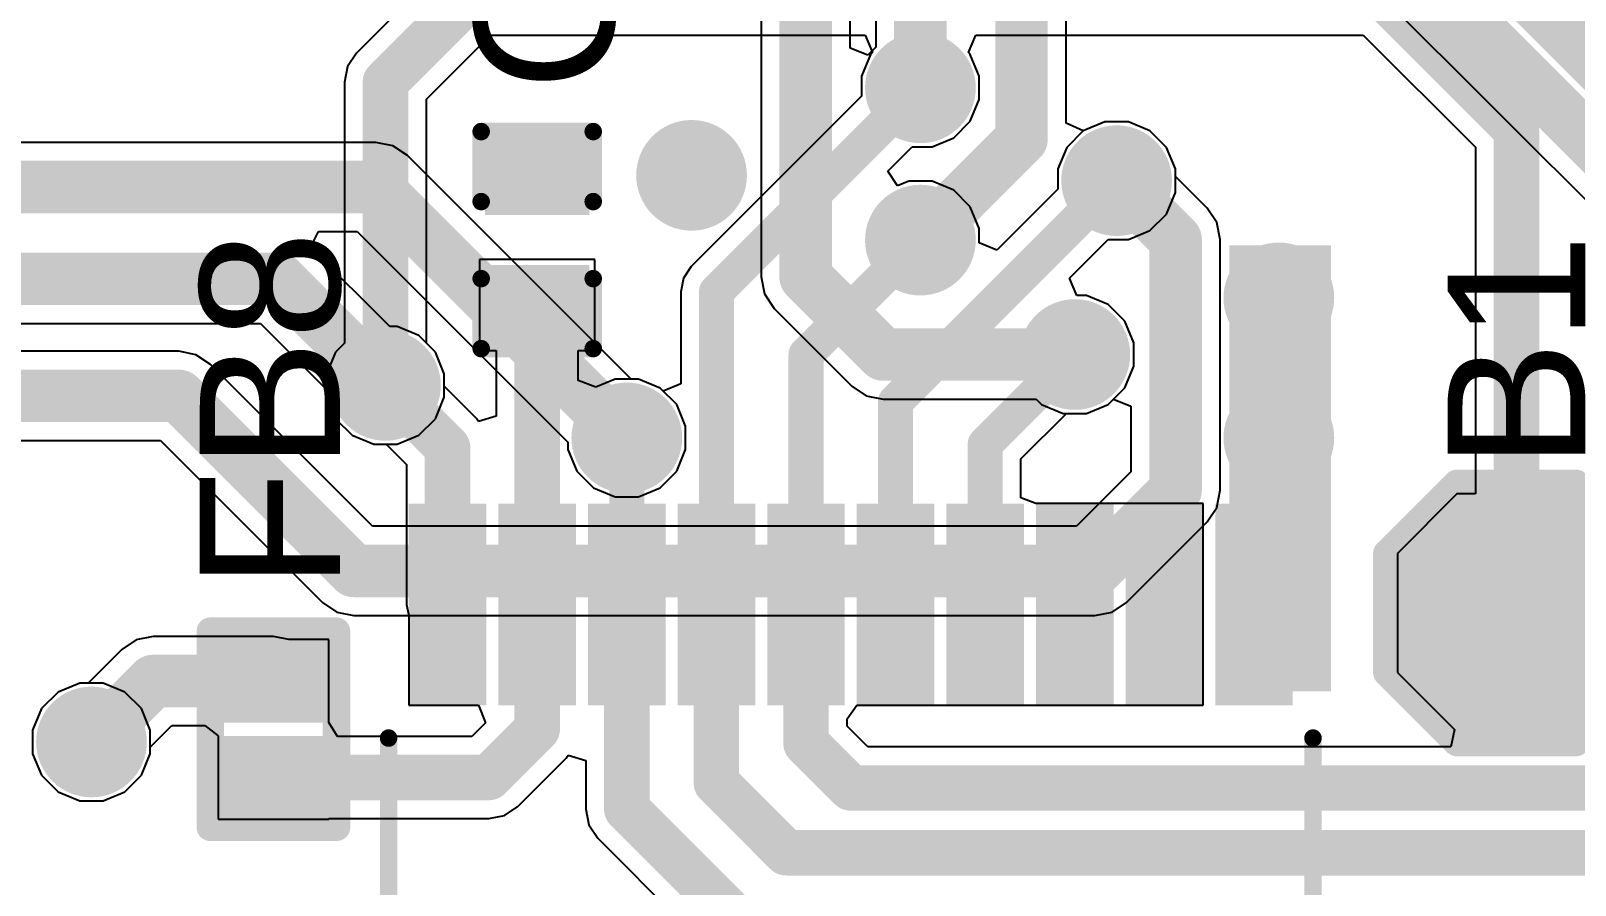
# Model space of a CAD drawing. Header units: millimetres. Extents: x -0.27 to 3.94, y -1.19 to 3.
# Drawn here: x 2.5837 to 3.0248, y 2.0423 to 2.2863 of the extents above; entities that cross this region are included whole.
import ezdxf

# ---------------------------------------------------------------- set-up
doc = ezdxf.new("R2010")
doc.units = ezdxf.units.MM
doc.header["$MEASUREMENT"] = 0
for name, color, linetype in [('BottomLayer', 5, 'Continuous'), ('BottomSolder', 6, 'Continuous'), ('TopLayer', 1, 'Continuous'), ('TopOverlay', 2, 'Continuous'), ('TopPaste', 8, 'Continuous'), ('TopSolder', 216, 'Continuous'), ('ViaHoleLayer', 16, 'Continuous')]:
    doc.layers.add(name, color=color, linetype=linetype)
doc.styles.add('Arial', font='', dxfattribs={"height": 0.2})
doc.styles.get('Arial').set_extended_font_data('Arial')

# ---------------------------------------------------------------- blocks, each defined once
blk = doc.blocks.new('TSSOP_20_19')
at = {"layer": 'TopLayer'}
for points in [[(-0.08937, 0.12224), (-0.08937, 0.10807), (-0.13898, 0.10807), (-0.13898, 0.12224)], [(0.13898, 0.12224), (0.13898, 0.10807), (0.08937, 0.10807), (0.08937, 0.12224)], [(-0.08937, 0.09665), (-0.08937, 0.08248), (-0.13898, 0.08248), (-0.13898, 0.09665)], [(0.13898, 0.09665), (0.13898, 0.08248), (0.08937, 0.08248), (0.08937, 0.09665)], [(-0.08937, 0.07106), (-0.08937, 0.05689), (-0.13898, 0.05689), (-0.13898, 0.07106)], [(0.13898, 0.07106), (0.13898, 0.05689), (0.08937, 0.05689), (0.08937, 0.07106)], [(-0.08937, 0.04547), (-0.08937, 0.0313), (-0.13898, 0.0313), (-0.13898, 0.04547)], [(0.13898, 0.04547), (0.13898, 0.0313), (0.08937, 0.0313), (0.08937, 0.04547)], [(-0.08937, 0.01988), (-0.08937, 0.00571), (-0.13898, 0.00571), (-0.13898, 0.01988)], [(0.13898, 0.01988), (0.13898, 0.00571), (0.08937, 0.00571), (0.08937, 0.01988)], [(-0.08937, -0.00571), (-0.08937, -0.01988), (-0.13898, -0.01988), (-0.13898, -0.00571)], [(0.13898, -0.00571), (0.13898, -0.01988), (0.08937, -0.01988), (0.08937, -0.00571)], [(-0.08937, -0.0313), (-0.08937, -0.04547), (-0.13898, -0.04547), (-0.13898, -0.0313)], [(0.13898, -0.0313), (0.13898, -0.04547), (0.08937, -0.04547), (0.08937, -0.0313)], [(-0.08937, -0.05689), (-0.08937, -0.07106), (-0.13898, -0.07106), (-0.13898, -0.05689)], [(0.13898, -0.05689), (0.13898, -0.07106), (0.08937, -0.07106), (0.08937, -0.05689)], [(-0.08937, -0.08248), (-0.08937, -0.09665), (-0.13898, -0.09665), (-0.13898, -0.08248)], [(0.13898, -0.08248), (0.13898, -0.09665), (0.08937, -0.09665), (0.08937, -0.08248)], [(-0.08937, -0.10807), (-0.08937, -0.12224), (-0.13898, -0.12224), (-0.13898, -0.10807)], [(0.13898, -0.10807), (0.13898, -0.12224), (0.08937, -0.12224), (0.08937, -0.10807)]]:
    blk.add_hatch(color=1, dxfattribs=at).paths.add_polyline_path(points)
at = {"layer": 'TopOverlay'}
blk.add_hatch(color=2, dxfattribs=at).paths.add_polyline_path([(-0.086, 0.106), (-0.079, 0.106), (-0.079, 0.123), (-0.086, 0.123)])
at = {"layer": 'TopPaste'}
for points in [[(-0.08937, 0.12224), (-0.08937, 0.10807), (-0.13898, 0.10807), (-0.13898, 0.12224)], [(0.13898, 0.12224), (0.13898, 0.10807), (0.08937, 0.10807), (0.08937, 0.12224)], [(-0.08937, 0.09665), (-0.08937, 0.08248), (-0.13898, 0.08248), (-0.13898, 0.09665)], [(0.13898, 0.09665), (0.13898, 0.08248), (0.08937, 0.08248), (0.08937, 0.09665)], [(-0.08937, 0.07106), (-0.08937, 0.05689), (-0.13898, 0.05689), (-0.13898, 0.07106)], [(0.13898, 0.07106), (0.13898, 0.05689), (0.08937, 0.05689), (0.08937, 0.07106)], [(-0.08937, 0.04547), (-0.08937, 0.0313), (-0.13898, 0.0313), (-0.13898, 0.04547)], [(0.13898, 0.04547), (0.13898, 0.0313), (0.08937, 0.0313), (0.08937, 0.04547)], [(-0.08937, 0.01988), (-0.08937, 0.00571), (-0.13898, 0.00571), (-0.13898, 0.01988)], [(0.13898, 0.01988), (0.13898, 0.00571), (0.08937, 0.00571), (0.08937, 0.01988)], [(-0.08937, -0.00571), (-0.08937, -0.01988), (-0.13898, -0.01988), (-0.13898, -0.00571)], [(0.13898, -0.00571), (0.13898, -0.01988), (0.08937, -0.01988), (0.08937, -0.00571)], [(-0.08937, -0.0313), (-0.08937, -0.04547), (-0.13898, -0.04547), (-0.13898, -0.0313)], [(0.13898, -0.0313), (0.13898, -0.04547), (0.08937, -0.04547), (0.08937, -0.0313)], [(-0.08937, -0.05689), (-0.08937, -0.07106), (-0.13898, -0.07106), (-0.13898, -0.05689)], [(0.13898, -0.05689), (0.13898, -0.07106), (0.08937, -0.07106), (0.08937, -0.05689)], [(-0.08937, -0.08248), (-0.08937, -0.09665), (-0.13898, -0.09665), (-0.13898, -0.08248)], [(0.13898, -0.08248), (0.13898, -0.09665), (0.08937, -0.09665), (0.08937, -0.08248)], [(-0.08937, -0.10807), (-0.08937, -0.12224), (-0.13898, -0.12224), (-0.13898, -0.10807)], [(0.13898, -0.10807), (0.13898, -0.12224), (0.08937, -0.12224), (0.08937, -0.10807)]]:
    blk.add_hatch(color=8, dxfattribs=at).paths.add_polyline_path(points)
at = {"layer": 'TopSolder'}
for points in [[(-0.08537, 0.12624), (-0.08537, 0.10407), (-0.14298, 0.10407), (-0.14298, 0.12624)], [(0.14298, 0.12624), (0.14298, 0.10407), (0.08537, 0.10407), (0.08537, 0.12624)], [(-0.08537, 0.10065), (-0.08537, 0.07848), (-0.14298, 0.07848), (-0.14298, 0.10065)], [(0.14298, 0.10065), (0.14298, 0.07848), (0.08537, 0.07848), (0.08537, 0.10065)], [(-0.08537, 0.07506), (-0.08537, 0.05289), (-0.14298, 0.05289), (-0.14298, 0.07506)], [(0.14298, 0.07506), (0.14298, 0.05289), (0.08537, 0.05289), (0.08537, 0.07506)], [(-0.08537, 0.04947), (-0.08537, 0.0273), (-0.14298, 0.0273), (-0.14298, 0.04947)], [(0.14298, 0.04947), (0.14298, 0.0273), (0.08537, 0.0273), (0.08537, 0.04947)], [(-0.08537, 0.02388), (-0.08537, 0.00171), (-0.14298, 0.00171), (-0.14298, 0.02388)], [(0.14298, 0.02388), (0.14298, 0.00171), (0.08537, 0.00171), (0.08537, 0.02388)], [(-0.08537, -0.00171), (-0.08537, -0.02388), (-0.14298, -0.02388), (-0.14298, -0.00171)], [(0.14298, -0.00171), (0.14298, -0.02388), (0.08537, -0.02388), (0.08537, -0.00171)], [(-0.08537, -0.0273), (-0.08537, -0.04947), (-0.14298, -0.04947), (-0.14298, -0.0273)], [(0.14298, -0.0273), (0.14298, -0.04947), (0.08537, -0.04947), (0.08537, -0.0273)], [(-0.08537, -0.05289), (-0.08537, -0.07506), (-0.14298, -0.07506), (-0.14298, -0.05289)], [(0.14298, -0.05289), (0.14298, -0.07506), (0.08537, -0.07506), (0.08537, -0.05289)], [(-0.08537, -0.07848), (-0.08537, -0.10065), (-0.14298, -0.10065), (-0.14298, -0.07848)], [(0.14298, -0.07848), (0.14298, -0.10065), (0.08537, -0.10065), (0.08537, -0.07848)], [(-0.08537, -0.10407), (-0.08537, -0.12624), (-0.14298, -0.12624), (-0.14298, -0.10407)], [(0.14298, -0.10407), (0.14298, -0.12624), (0.08537, -0.12624), (0.08537, -0.10407)]]:
    blk.add_hatch(color=216, dxfattribs=at).paths.add_polyline_path(points)
at = {"layer": 'TopOverlay', "const_width": 0.005}
for points in [[(-0.076, 0.132), (0.076, 0.132)], [(-0.1505, 0.1215), (-0.1455, 0.1165)], [(-0.1505, 0.1215), (-0.1505, 0.1115)], [(-0.1455, 0.1165), (-0.1505, 0.1115)], [(-0.076, -0.132), (0.076, -0.132)]]:
    blk.add_lwpolyline(points, dxfattribs=at)
at = {"layer": 'TopOverlay', "const_width": 0.0025}
for points in [[(-0.07725, 0.132, 1), (-0.07475, 0.132, 1)], [(0.07475, 0.132, 1), (0.07725, 0.132, 1)], [(-0.15175, 0.1215, 1), (-0.14925, 0.1215, 1)], [(-0.15175, 0.1215, 1), (-0.14925, 0.1215, 1)], [(-0.14675, 0.1165, 1), (-0.14425, 0.1165, 1)], [(-0.14675, 0.1165, 1), (-0.14425, 0.1165, 1)], [(-0.15175, 0.1115, 1), (-0.14925, 0.1115, 1)], [(-0.15175, 0.1115, 1), (-0.14925, 0.1115, 1)], [(-0.07725, -0.132, 1), (-0.07475, -0.132, 1)], [(0.07475, -0.132, 1), (0.07725, -0.132, 1)]]:
    blk.add_lwpolyline(points, format="xyb", close=True, dxfattribs=at)
blk = doc.blocks.new('T__________111')
at = {"layer": 'TopLayer'}
blk.add_hatch(color=1, dxfattribs=at).paths.add_polyline_path([(0.015, 0.03), (-0.015, 0.03), (-0.03, 0.015), (-0.03, -0.015), (-0.015, -0.03), (0.015, -0.03), (0.03, -0.015), (0.03, 0.015)])
at = {"layer": 'TopPaste'}
blk.add_hatch(color=8, dxfattribs=at).paths.add_polyline_path([(0.015, 0.03), (-0.015, 0.03), (-0.03, 0.015), (-0.03, -0.015), (-0.015, -0.03), (0.015, -0.03), (0.03, -0.015), (0.03, 0.015)])
at = {"layer": 'TopSolder'}
blk.add_hatch(color=216, dxfattribs=at).paths.add_polyline_path([(0.017, 0.034), (-0.017, 0.034), (-0.034, 0.017), (-0.034, -0.017), (-0.017, -0.034), (0.017, -0.034), (0.034, -0.017), (0.034, 0.017)])
at = {"layer": 'TopOverlay', "const_width": 0.00787}
for points in [[(-0.037, 0.017), (-0.017, 0.037)], [(-0.017, 0.037), (0.017, 0.037)], [(-0.017, 0.037), (0.017, 0.037)], [(0.017, 0.037), (0.037, 0.017)], [(-0.037, -0.017), (-0.037, 0.017)], [(0.037, -0.017), (0.037, 0.017)], [(-0.037, -0.017), (-0.017, -0.037)], [(0.017, -0.037), (0.037, -0.017)], [(-0.017, -0.037), (0.017, -0.037)], [(-0.017, -0.037), (0.017, -0.037)]]:
    blk.add_lwpolyline(points, dxfattribs=at)
at = {"layer": 'TopOverlay', "const_width": 0.00394}
for points in [[(-0.01897, 0.037, 1), (-0.01503, 0.037, 1)], [(-0.01897, 0.037, 1), (-0.01503, 0.037, 1)], [(-0.01897, 0.037, 1), (-0.01503, 0.037, 1)], [(0.01503, 0.037, 1), (0.01897, 0.037, 1)], [(0.01503, 0.037, 1), (0.01897, 0.037, 1)], [(0.01503, 0.037, 1), (0.01897, 0.037, 1)], [(-0.03897, 0.017, 1), (-0.03503, 0.017, 1)], [(-0.03897, 0.017, 1), (-0.03503, 0.017, 1)], [(0.03503, 0.017, 1), (0.03897, 0.017, 1)], [(0.03503, 0.017, 1), (0.03897, 0.017, 1)], [(-0.03897, -0.017, 1), (-0.03503, -0.017, 1)], [(-0.03897, -0.017, 1), (-0.03503, -0.017, 1)], [(0.03503, -0.017, 1), (0.03897, -0.017, 1)], [(0.03503, -0.017, 1), (0.03897, -0.017, 1)], [(-0.01897, -0.037, 1), (-0.01503, -0.037, 1)], [(-0.01897, -0.037, 1), (-0.01503, -0.037, 1)], [(-0.01897, -0.037, 1), (-0.01503, -0.037, 1)], [(0.01503, -0.037, 1), (0.01897, -0.037, 1)], [(0.01503, -0.037, 1), (0.01897, -0.037, 1)], [(0.01503, -0.037, 1), (0.01897, -0.037, 1)]]:
    blk.add_lwpolyline(points, format="xyb", close=True, dxfattribs=at)
blk = doc.blocks.new('IND_0402_149')
at = {"layer": 'TopLayer'}
for points in [[(-0.02165, 0.01181), (-0.00591, 0.01181), (-0.00591, -0.01181), (-0.02165, -0.01181)], [(0.00591, 0.01181), (0.02165, 0.01181), (0.02165, -0.01181), (0.00591, -0.01181)]]:
    blk.add_hatch(color=1, dxfattribs=at).paths.add_polyline_path(points)
at = {"layer": 'TopPaste'}
for points in [[(-0.02165, 0.01181), (-0.00591, 0.01181), (-0.00591, -0.01181), (-0.02165, -0.01181)], [(0.00591, 0.01181), (0.02165, 0.01181), (0.02165, -0.01181), (0.00591, -0.01181)]]:
    blk.add_hatch(color=8, dxfattribs=at).paths.add_polyline_path(points)
at = {"layer": 'TopSolder'}
for points in [[(-0.02565, 0.01581), (-0.00191, 0.01581), (-0.00191, -0.01581), (-0.02565, -0.01581)], [(0.00191, 0.01581), (0.02565, 0.01581), (0.02565, -0.01581), (0.00191, -0.01581)]]:
    blk.add_hatch(color=216, dxfattribs=at).paths.add_polyline_path(points)
at = {"layer": 'TopOverlay', "const_width": 0.00787}
for points in [[(-0.028, -0.018), (-0.028, 0.018)], [(-0.012, 0.018), (-0.028, 0.018)], [(0.028, 0.018), (-0.012, 0.018)], [(0.028, -0.018), (0.028, 0.018)], [(-0.012, -0.018), (-0.028, -0.018)], [(0.028, -0.018), (-0.012, -0.018)]]:
    blk.add_lwpolyline(points, dxfattribs=at)
at = {"layer": 'TopOverlay', "const_width": 0.00394}
for points in [[(-0.02997, 0.018, 1), (-0.02603, 0.018, 1)], [(-0.02997, 0.018, 1), (-0.02603, 0.018, 1)], [(-0.01397, 0.018, 1), (-0.01003, 0.018, 1)], [(-0.01397, 0.018, 1), (-0.01003, 0.018, 1)], [(0.02603, 0.018, 1), (0.02997, 0.018, 1)], [(0.02603, 0.018, 1), (0.02997, 0.018, 1)], [(-0.02997, -0.018, 1), (-0.02603, -0.018, 1)], [(-0.02997, -0.018, 1), (-0.02603, -0.018, 1)], [(-0.01397, -0.018, 1), (-0.01003, -0.018, 1)], [(-0.01397, -0.018, 1), (-0.01003, -0.018, 1)], [(0.02603, -0.018, 1), (0.02997, -0.018, 1)], [(0.02603, -0.018, 1), (0.02997, -0.018, 1)]]:
    blk.add_lwpolyline(points, format="xyb", close=True, dxfattribs=at)
blk = doc.blocks.new('C___0402_208')
at = {"layer": 'TopLayer'}
for points in [[(-0.0275, -0.0125), (-0.0275, 0.0125), (-0.0095, 0.0125), (-0.0095, -0.0125)], [(0.0095, -0.0125), (0.0095, 0.0125), (0.0275, 0.0125), (0.0275, -0.0125)]]:
    blk.add_hatch(color=1, dxfattribs=at).paths.add_polyline_path(points)
at = {"layer": 'TopPaste'}
for points in [[(-0.0275, -0.0125), (-0.0275, 0.0125), (-0.0095, 0.0125), (-0.0095, -0.0125)], [(0.0095, -0.0125), (0.0095, 0.0125), (0.0275, 0.0125), (0.0275, -0.0125)]]:
    blk.add_hatch(color=8, dxfattribs=at).paths.add_polyline_path(points)
at = {"layer": 'TopSolder'}
for points in [[(-0.02986, -0.01486), (-0.02986, 0.01486), (-0.00714, 0.01486), (-0.00714, -0.01486)], [(0.00714, -0.01486), (0.00714, 0.01486), (0.02986, 0.01486), (0.02986, -0.01486)]]:
    blk.add_hatch(color=216, dxfattribs=at).paths.add_polyline_path(points)
at = {"layer": 'TopOverlay', "const_width": 0.005}
for points in [[(-0.011, 0.016), (-0.031, 0.016)], [(-0.031, -0.016), (-0.031, 0.016)], [(0.031, 0.016), (0.011, 0.016)], [(0.031, -0.016), (0.031, 0.016)], [(-0.011, -0.016), (-0.031, -0.016)], [(0.031, -0.016), (0.011, -0.016)]]:
    blk.add_lwpolyline(points, dxfattribs=at)
at = {"layer": 'TopOverlay', "const_width": 0.0025}
for points in [[(-0.03225, 0.016, 1), (-0.02975, 0.016, 1)], [(-0.03225, 0.016, 1), (-0.02975, 0.016, 1)], [(-0.01225, 0.016, 1), (-0.00975, 0.016, 1)], [(0.00975, 0.016, 1), (0.01225, 0.016, 1)], [(0.02975, 0.016, 1), (0.03225, 0.016, 1)], [(0.02975, 0.016, 1), (0.03225, 0.016, 1)], [(-0.03225, -0.016, 1), (-0.02975, -0.016, 1)], [(-0.03225, -0.016, 1), (-0.02975, -0.016, 1)], [(-0.01225, -0.016, 1), (-0.00975, -0.016, 1)], [(0.00975, -0.016, 1), (0.01225, -0.016, 1)], [(0.02975, -0.016, 1), (0.03225, -0.016, 1)], [(0.02975, -0.016, 1), (0.03225, -0.016, 1)]]:
    blk.add_lwpolyline(points, format="xyb", close=True, dxfattribs=at)

msp = doc.modelspace()

# ---------------------------------------------------------------- hatches: boundary and pattern name
at = {"layer": 'BottomLayer'}
h = msp.add_hatch(color=5, dxfattribs=at)
edge = h.paths.add_edge_path()
edge.add_arc((2.83778, 2.27), 0.01181, 0, 360)
h = msp.add_hatch(color=5, dxfattribs=at)
edge = h.paths.add_edge_path()
edge.add_arc((2.77243, 2.245), 0.01181, 0, 360)
h = msp.add_hatch(color=5, dxfattribs=at)
edge = h.paths.add_edge_path()
edge.add_arc((2.89382, 2.24348), 0.01181, 0, 360)
h = msp.add_hatch(color=5, dxfattribs=at)
edge = h.paths.add_edge_path()
edge.add_arc((2.83778, 2.2265), 0.01181, 0, 360)
h = msp.add_hatch(color=5, dxfattribs=at)
edge = h.paths.add_edge_path()
edge.add_arc((2.94015, 2.21), 0.01181, 0, 360)
h = msp.add_hatch(color=5, dxfattribs=at)
edge = h.paths.add_edge_path()
edge.add_arc((2.88188, 2.19382), 0.01181, 0, 360)
h = msp.add_hatch(color=5, dxfattribs=at)
edge = h.paths.add_edge_path()
edge.add_arc((2.685, 2.185), 0.01181, 0, 360)
h = msp.add_hatch(color=5, dxfattribs=at)
edge = h.paths.add_edge_path()
edge.add_arc((2.75393, 2.17), 0.01181, 0, 360)
h = msp.add_hatch(color=5, dxfattribs=at)
edge = h.paths.add_edge_path()
edge.add_arc((2.94015, 2.17), 0.01181, 0, 360)
h = msp.add_hatch(color=5, dxfattribs=at)
edge = h.paths.add_edge_path()
edge.add_arc((2.60104, 2.08314), 0.01181, 0, 360)
at = {"layer": 'BottomSolder'}
h = msp.add_hatch(color=6, dxfattribs=at)
edge = h.paths.add_edge_path()
edge.add_arc((2.83778, 2.27), 0.01581, 0, 360)
h = msp.add_hatch(color=6, dxfattribs=at)
edge = h.paths.add_edge_path()
edge.add_arc((2.77243, 2.245), 0.01581, 0, 360)
h = msp.add_hatch(color=6, dxfattribs=at)
edge = h.paths.add_edge_path()
edge.add_arc((2.89382, 2.24348), 0.01581, 0, 360)
h = msp.add_hatch(color=6, dxfattribs=at)
edge = h.paths.add_edge_path()
edge.add_arc((2.83778, 2.2265), 0.01581, 0, 360)
h = msp.add_hatch(color=6, dxfattribs=at)
edge = h.paths.add_edge_path()
edge.add_arc((2.94015, 2.21), 0.01581, 0, 360)
h = msp.add_hatch(color=6, dxfattribs=at)
edge = h.paths.add_edge_path()
edge.add_arc((2.88188, 2.19382), 0.01581, 0, 360)
h = msp.add_hatch(color=6, dxfattribs=at)
edge = h.paths.add_edge_path()
edge.add_arc((2.685, 2.185), 0.01581, 0, 360)
h = msp.add_hatch(color=6, dxfattribs=at)
edge = h.paths.add_edge_path()
edge.add_arc((2.75393, 2.17), 0.01581, 0, 360)
h = msp.add_hatch(color=6, dxfattribs=at)
edge = h.paths.add_edge_path()
edge.add_arc((2.94015, 2.17), 0.01581, 0, 360)
h = msp.add_hatch(color=6, dxfattribs=at)
edge = h.paths.add_edge_path()
edge.add_arc((2.60104, 2.08314), 0.01581, 0, 360)
at = {"layer": 'TopLayer'}
h = msp.add_hatch(color=1, dxfattribs=at)
edge = h.paths.add_edge_path()
edge.add_arc((2.83778, 2.27), 0.01181, 0, 360)
h = msp.add_hatch(color=1, dxfattribs=at)
edge = h.paths.add_edge_path()
edge.add_arc((2.77243, 2.245), 0.01181, 0, 360)
h = msp.add_hatch(color=1, dxfattribs=at)
edge = h.paths.add_edge_path()
edge.add_arc((2.89382, 2.24348), 0.01181, 0, 360)
h = msp.add_hatch(color=1, dxfattribs=at)
edge = h.paths.add_edge_path()
edge.add_arc((2.83778, 2.2265), 0.01181, 0, 360)
msp.add_hatch(color=1, dxfattribs=at).paths.add_polyline_path([(2.92597, 2.09763), (2.955, 2.09763), (2.955, 2.225), (2.92597, 2.225)])
h = msp.add_hatch(color=1, dxfattribs=at)
edge = h.paths.add_edge_path()
edge.add_arc((2.94015, 2.21), 0.01181, 0, 360)
h = msp.add_hatch(color=1, dxfattribs=at)
edge = h.paths.add_edge_path()
edge.add_arc((2.88188, 2.19382), 0.01181, 0, 360)
h = msp.add_hatch(color=1, dxfattribs=at)
edge = h.paths.add_edge_path()
edge.add_arc((2.685, 2.185), 0.01181, 0, 360)
h = msp.add_hatch(color=1, dxfattribs=at)
edge = h.paths.add_edge_path()
edge.add_arc((2.75393, 2.17), 0.01181, 0, 360)
h = msp.add_hatch(color=1, dxfattribs=at)
edge = h.paths.add_edge_path()
edge.add_arc((2.94015, 2.17), 0.01181, 0, 360)
h = msp.add_hatch(color=1, dxfattribs=at)
edge = h.paths.add_edge_path()
edge.add_arc((2.60104, 2.08314), 0.01181, 0, 360)
at = {"layer": 'TopSolder'}
h = msp.add_hatch(color=216, dxfattribs=at)
edge = h.paths.add_edge_path()
edge.add_arc((2.83778, 2.27), 0.01581, 0, 360)
h = msp.add_hatch(color=216, dxfattribs=at)
edge = h.paths.add_edge_path()
edge.add_arc((2.77243, 2.245), 0.01581, 0, 360)
h = msp.add_hatch(color=216, dxfattribs=at)
edge = h.paths.add_edge_path()
edge.add_arc((2.89382, 2.24348), 0.01581, 0, 360)
h = msp.add_hatch(color=216, dxfattribs=at)
edge = h.paths.add_edge_path()
edge.add_arc((2.83778, 2.2265), 0.01581, 0, 360)
h = msp.add_hatch(color=216, dxfattribs=at)
edge = h.paths.add_edge_path()
edge.add_arc((2.94015, 2.21), 0.01581, 0, 360)
h = msp.add_hatch(color=216, dxfattribs=at)
edge = h.paths.add_edge_path()
edge.add_arc((2.88188, 2.19382), 0.01581, 0, 360)
h = msp.add_hatch(color=216, dxfattribs=at)
edge = h.paths.add_edge_path()
edge.add_arc((2.685, 2.185), 0.01581, 0, 360)
h = msp.add_hatch(color=216, dxfattribs=at)
edge = h.paths.add_edge_path()
edge.add_arc((2.75393, 2.17), 0.01581, 0, 360)
h = msp.add_hatch(color=216, dxfattribs=at)
edge = h.paths.add_edge_path()
edge.add_arc((2.94015, 2.17), 0.01581, 0, 360)
h = msp.add_hatch(color=216, dxfattribs=at)
edge = h.paths.add_edge_path()
edge.add_arc((2.60104, 2.08314), 0.01581, 0, 360)
at = {"layer": 'ViaHoleLayer'}
h = msp.add_hatch(color=16, dxfattribs=at)
edge = h.paths.add_edge_path()
edge.add_arc((2.83778, 2.27), 0.00591, 0, 360)
h = msp.add_hatch(color=16, dxfattribs=at)
edge = h.paths.add_edge_path()
edge.add_arc((2.77243, 2.245), 0.00591, 0, 360)
h = msp.add_hatch(color=16, dxfattribs=at)
edge = h.paths.add_edge_path()
edge.add_arc((2.89382, 2.24348), 0.00591, 0, 360)
h = msp.add_hatch(color=16, dxfattribs=at)
edge = h.paths.add_edge_path()
edge.add_arc((2.83778, 2.2265), 0.00591, 0, 360)
h = msp.add_hatch(color=16, dxfattribs=at)
edge = h.paths.add_edge_path()
edge.add_arc((2.94015, 2.21), 0.00591, 0, 360)
h = msp.add_hatch(color=16, dxfattribs=at)
edge = h.paths.add_edge_path()
edge.add_arc((2.88188, 2.19382), 0.00591, 0, 360)
h = msp.add_hatch(color=16, dxfattribs=at)
edge = h.paths.add_edge_path()
edge.add_arc((2.685, 2.185), 0.00591, 0, 360)
h = msp.add_hatch(color=16, dxfattribs=at)
edge = h.paths.add_edge_path()
edge.add_arc((2.75393, 2.17), 0.00591, 0, 360)
h = msp.add_hatch(color=16, dxfattribs=at)
edge = h.paths.add_edge_path()
edge.add_arc((2.94015, 2.17), 0.00591, 0, 360)
h = msp.add_hatch(color=16, dxfattribs=at)
edge = h.paths.add_edge_path()
edge.add_arc((2.60104, 2.08314), 0.00591, 0, 360)

# ---------------------------------------------------------------- linework, layer by layer
at = {"layer": 'BottomLayer'}
for p, q in [((2.88275, 2.38298), (3.37626, 1.88947)), ((2.87941, 2.2599), (2.87941, 2.3761)), ((2.82504, 2.35194), (2.82504, 2.28165)), ((2.81775, 2.28134), (2.81775, 2.31883)), ((2.79226, 2.31355), (2.79226, 2.216)), ((2.82275, 2.27933), (2.81775, 2.28134)), ((2.82504, 2.28165), (2.82275, 2.27933)), ((2.8843, 2.25773), (2.87941, 2.2599)), ((2.89048, 2.26029), (2.8843, 2.25773)), ((2.89717, 2.26029), (2.89048, 2.26029)), ((2.90335, 2.25773), (2.89717, 2.26029)), ((2.68225, 2.25442), (1.78934, 2.25442)), ((2.68713, 2.25345), (2.68225, 2.25442)), ((2.90808, 2.253), (2.90335, 2.25773)), ((2.69126, 2.25069), (2.68713, 2.25345)), ((2.75514, 2.18681), (2.69126, 2.25069)), ((2.91064, 2.24682), (2.90808, 2.253)), ((2.91064, 2.24469), (2.91064, 2.24682)), ((2.91968, 2.23565), (2.91064, 2.24469)), ((2.92244, 2.23151), (2.91968, 2.23565)), ((2.66441, 2.22608), (2.66587, 2.22893)), ((2.66587, 2.22893), (2.67697, 2.22893)), ((2.67697, 2.22893), (2.73711, 2.16879)), ((2.92341, 2.22664), (2.92244, 2.23151)), ((2.66409, 2.22393), (2.66441, 2.22608)), ((2.68621, 2.20181), (2.66409, 2.22393)), ((2.92341, 2.15503), (2.92341, 2.22664)), ((2.79226, 2.216), (2.79323, 2.21112)), ((2.79323, 2.21112), (2.79599, 2.20699)), ((2.79599, 2.20699), (2.81816, 2.18481)), ((1.93172, 2.2027), (2.64928, 2.2027)), ((2.64928, 2.2027), (2.66819, 2.18379)), ((2.68834, 2.20181), (2.68621, 2.20181)), ((2.69452, 2.19925), (2.68834, 2.20181)), ((2.69925, 2.19452), (2.69452, 2.19925)), ((2.626, 2.19474), (2.09165, 2.19474)), ((2.63088, 2.19377), (2.626, 2.19474)), ((2.63501, 2.19101), (2.63088, 2.19377)), ((2.70181, 2.18834), (2.69925, 2.19452)), ((2.68128, 2.14474), (2.63501, 2.19101)), ((2.70181, 2.18166), (2.70181, 2.18834)), ((2.66819, 2.18379), (2.66819, 2.18166)), ((2.75727, 2.18681), (2.75514, 2.18681)), ((2.76345, 2.18425), (2.75727, 2.18681)), ((2.76818, 2.17952), (2.76345, 2.18425)), ((2.81816, 2.18481), (2.8223, 2.18205)), ((2.66819, 2.18166), (2.67075, 2.17548)), ((2.69925, 2.17548), (2.70181, 2.18166)), ((2.77074, 2.17334), (2.76818, 2.17952)), ((2.8223, 2.18205), (2.82717, 2.18108)), ((2.82717, 2.18108), (2.87085, 2.18108)), ((2.87085, 2.18108), (2.87236, 2.17957)), ((2.87236, 2.17957), (2.87853, 2.17701)), ((2.88522, 2.17701), (2.8914, 2.17957)), ((2.8914, 2.17957), (2.89292, 2.18109)), ((2.89292, 2.18109), (2.89792, 2.17902)), ((2.89792, 2.17902), (2.89792, 2.16031)), ((2.67075, 2.17548), (2.67548, 2.17075)), ((2.69452, 2.17075), (2.69925, 2.17548)), ((2.87853, 2.17701), (2.88522, 2.17701)), ((2.67548, 2.17075), (2.68166, 2.16819)), ((2.68834, 2.16819), (2.69452, 2.17075)), ((2.77074, 2.16666), (2.77074, 2.17334)), ((2.45259, 2.16926), (2.62072, 2.16926)), ((2.62072, 2.16926), (2.66699, 2.12299)), ((2.68166, 2.16819), (2.68834, 2.16819)), ((2.73711, 2.16879), (2.73711, 2.16666)), ((2.73711, 2.16666), (2.73967, 2.16048)), ((2.76818, 2.16048), (2.77074, 2.16666)), ((2.73967, 2.16048), (2.7444, 2.15575)), ((2.76345, 2.15575), (2.76818, 2.16048)), ((2.89792, 2.16031), (2.88235, 2.14474)), ((2.7444, 2.15575), (2.75058, 2.15319)), ((2.75058, 2.15319), (2.75727, 2.15319)), ((2.75727, 2.15319), (2.76345, 2.15575)), ((2.92244, 2.15015), (2.92341, 2.15503)), ((2.91968, 2.14602), (2.92244, 2.15015)), ((2.88235, 2.14474), (2.68128, 2.14474)), ((2.89665, 2.12299), (2.91968, 2.14602)), ((2.66699, 2.12299), (2.67112, 2.12023)), ((2.89251, 2.12023), (2.89665, 2.12299)), ((2.67112, 2.12023), (2.676, 2.11926)), ((2.676, 2.11926), (2.88763, 2.11926)), ((2.88763, 2.11926), (2.89251, 2.12023)), ((2.59769, 2.09995), (2.59152, 2.09739)), ((2.60438, 2.09995), (2.59769, 2.09995)), ((2.61056, 2.09739), (2.60438, 2.09995)), ((2.59152, 2.09739), (2.58679, 2.09266)), ((2.61529, 2.09266), (2.61056, 2.09739)), ((2.58679, 2.09266), (2.58423, 2.08648)), ((2.61785, 2.08648), (2.61529, 2.09266)), ((2.58423, 2.08648), (2.58423, 2.0798)), ((2.61785, 2.0798), (2.61785, 2.08648)), ((2.58423, 2.0798), (2.58679, 2.07362)), ((2.61529, 2.07362), (2.61785, 2.0798)), ((2.58679, 2.07362), (2.59152, 2.06889)), ((2.61056, 2.06889), (2.61529, 2.07362)), ((2.59152, 2.06889), (2.59769, 2.06633)), ((2.60438, 2.06633), (2.61056, 2.06889)), ((2.59769, 2.06633), (2.60438, 2.06633))]:
    msp.add_line(p, q, dxfattribs=at)
at = {"layer": 'BottomLayer', "const_width": 0.015}
for points in [[(2.80826, 2.51), (3.41888, 1.89938)], [(2.7992, 2.48455), (3.389, 1.89475)], [(2.86666, 2.25538), (2.86666, 2.3761)], [(2.83778, 2.27), (2.83778, 2.35722)], [(2.805, 2.216), (2.805, 2.31883)], [(2.83778, 2.2265), (2.86666, 2.25538)], [(2.89382, 2.24348), (2.91066, 2.22664)], [(2.89382, 2.24348), (2.89382, 2.24348)], [(1.78934, 2.24168), (2.68225, 2.24168)], [(2.68225, 2.24168), (2.75393, 2.17)], [(2.91066, 2.15503), (2.91066, 2.22664)], [(1.92644, 2.21544), (2.65456, 2.21544)], [(2.65456, 2.21544), (2.685, 2.185)], [(2.805, 2.216), (2.82717, 2.19382)], [(2.82717, 2.19382), (2.88188, 2.19382)], [(2.09165, 2.182), (2.626, 2.182)], [(2.626, 2.182), (2.676, 2.132)], [(2.88763, 2.132), (2.91066, 2.15503)], [(2.676, 2.132), (2.88763, 2.132)]]:
    msp.add_lwpolyline(points, dxfattribs=at)
at = {"layer": 'BottomLayer', "const_width": 0.0075}
for points in [[(2.83403, 2.27, 1), (2.84153, 2.27, 1)], [(2.86291, 2.25538, 1), (2.87041, 2.25538, 1)], [(2.86291, 2.25538, 1), (2.87041, 2.25538, 1)], [(2.89007, 2.24348, 1), (2.89757, 2.24348, 1)], [(2.89007, 2.24348, 1), (2.89757, 2.24348, 1)], [(2.89007, 2.24348, 1), (2.89757, 2.24348, 1)], [(2.6785, 2.24168, 1), (2.686, 2.24168, 1)], [(2.6785, 2.24168, 1), (2.686, 2.24168, 1)], [(2.83403, 2.2265, 1), (2.84153, 2.2265, 1)], [(2.90691, 2.22664, 1), (2.91441, 2.22664, 1)], [(2.90691, 2.22664, 1), (2.91441, 2.22664, 1)], [(2.65081, 2.21544, 1), (2.65831, 2.21544, 1)], [(2.65081, 2.21544, 1), (2.65831, 2.21544, 1)], [(2.80125, 2.216, 1), (2.80875, 2.216, 1)], [(2.80125, 2.216, 1), (2.80875, 2.216, 1)], [(2.82342, 2.19382, 1), (2.83092, 2.19382, 1)], [(2.82342, 2.19382, 1), (2.83092, 2.19382, 1)], [(2.87813, 2.19382, 1), (2.88563, 2.19382, 1)], [(2.68125, 2.185, 1), (2.68875, 2.185, 1)], [(2.62225, 2.182, 1), (2.62975, 2.182, 1)], [(2.62225, 2.182, 1), (2.62975, 2.182, 1)], [(2.75018, 2.17, 1), (2.75768, 2.17, 1)], [(2.90691, 2.15503, 1), (2.91441, 2.15503, 1)], [(2.90691, 2.15503, 1), (2.91441, 2.15503, 1)], [(2.67225, 2.132, 1), (2.67975, 2.132, 1)], [(2.67225, 2.132, 1), (2.67975, 2.132, 1)], [(2.88388, 2.132, 1), (2.89138, 2.132, 1)], [(2.88388, 2.132, 1), (2.89138, 2.132, 1)]]:
    msp.add_lwpolyline(points, format="xyb", close=True, dxfattribs=at)
at = {"layer": 'TopLayer'}
for p, q in [((2.70185, 2.30508), (2.67671, 2.27994)), ((2.69673, 2.26679), (2.715, 2.28506)), ((2.715, 2.28506), (2.822, 2.28506)), ((2.822, 2.28506), (2.82407, 2.28006)), ((2.8515, 2.28006), (2.85357, 2.28506)), ((2.85357, 2.28506), (2.96424, 2.28506)), ((2.96424, 2.28506), (2.99628, 2.25303)), ((2.67417, 2.27613), (2.67328, 2.27165)), ((2.67671, 2.27994), (2.67417, 2.27613)), ((2.82353, 2.27952), (2.82097, 2.27334)), ((2.82407, 2.28006), (2.82353, 2.27952)), ((2.85204, 2.27952), (2.8515, 2.28006)), ((2.8546, 2.27334), (2.85204, 2.27952)), ((2.67328, 2.27165), (2.67328, 2.19705)), ((2.82097, 2.27334), (2.82097, 2.26761)), ((2.8546, 2.26666), (2.8546, 2.27334)), ((2.82097, 2.26761), (2.77231, 2.21894)), ((2.69673, 2.19705), (2.69673, 2.26679)), ((2.85204, 2.26048), (2.8546, 2.26666)), ((2.84731, 2.25575), (2.85204, 2.26048)), ((2.89048, 2.26029), (2.8843, 2.25773)), ((2.89717, 2.26029), (2.89048, 2.26029)), ((2.90335, 2.25773), (2.89717, 2.26029)), ((2.84113, 2.25319), (2.84731, 2.25575)), ((2.8843, 2.25773), (2.87957, 2.253)), ((2.90808, 2.253), (2.90335, 2.25773)), ((2.82844, 2.24624), (2.83539, 2.25319)), ((2.83539, 2.25319), (2.84113, 2.25319)), ((2.87957, 2.253), (2.87701, 2.24682)), ((2.91064, 2.24682), (2.90808, 2.253)), ((2.99628, 2.25303), (2.99628, 2.154)), ((2.83127, 2.242), (2.82844, 2.24624)), ((2.87701, 2.24682), (2.87701, 2.24108)), ((2.91064, 2.24013), (2.91064, 2.24682)), ((2.83444, 2.24331), (2.83127, 2.242)), ((2.84113, 2.24331), (2.83444, 2.24331)), ((2.84731, 2.24075), (2.84113, 2.24331)), ((2.85204, 2.23602), (2.84731, 2.24075)), ((2.87701, 2.24108), (2.8596, 2.22366)), ((2.8546, 2.22984), (2.85204, 2.23602)), ((2.90808, 2.23395), (2.91064, 2.24013)), ((2.90335, 2.22922), (2.90808, 2.23395)), ((2.8546, 2.22574), (2.8546, 2.22984)), ((2.89717, 2.22666), (2.90335, 2.22922)), ((2.8596, 2.22366), (2.8546, 2.22574)), ((2.8804, 2.21563), (2.89143, 2.22666)), ((2.89143, 2.22666), (2.89717, 2.22666)), ((2.74484, 2.221), (2.71184, 2.221)), ((2.71184, 2.221), (2.71184, 2.195)), ((2.74484, 2.195), (2.74484, 2.221)), ((2.77231, 2.21894), (2.7701, 2.21563)), ((2.7701, 2.21563), (2.76932, 2.21173)), ((2.88247, 2.21063), (2.8804, 2.21563)), ((2.76932, 2.21173), (2.76932, 2.18545)), ((2.88522, 2.21063), (2.88247, 2.21063)), ((2.8914, 2.20807), (2.88522, 2.21063)), ((2.89613, 2.20335), (2.8914, 2.20807)), ((2.89869, 2.19717), (2.89613, 2.20335)), ((2.67328, 2.19705), (2.67075, 2.19452)), ((2.69925, 2.19452), (2.69673, 2.19705)), ((2.89869, 2.19048), (2.89869, 2.19717)), ((2.67075, 2.19452), (2.66819, 2.18834)), ((2.70181, 2.18834), (2.69925, 2.19452)), ((2.71184, 2.195), (2.71661, 2.195)), ((2.71661, 2.195), (2.71661, 2.1762)), ((2.74006, 2.18644), (2.74006, 2.195)), ((2.74006, 2.195), (2.74484, 2.195)), ((2.66819, 2.18834), (2.66819, 2.18166)), ((2.70181, 2.18477), (2.70181, 2.18834)), ((2.89613, 2.1843), (2.89869, 2.19048)), ((2.71104, 2.17555), (2.70181, 2.18477)), ((2.74506, 2.18452), (2.74006, 2.18644)), ((2.75058, 2.18681), (2.74506, 2.18452)), ((2.75727, 2.18681), (2.75058, 2.18681)), ((2.76345, 2.18425), (2.75727, 2.18681)), ((2.76432, 2.18338), (2.76345, 2.18425)), ((2.76932, 2.18545), (2.76432, 2.18338)), ((2.8914, 2.17957), (2.89613, 2.1843)), ((2.66819, 2.18166), (2.67075, 2.17548)), ((2.88522, 2.17701), (2.8914, 2.17957)), ((2.67075, 2.17548), (2.67548, 2.17075)), ((2.71161, 2.17469), (2.71104, 2.17555)), ((2.71661, 2.1762), (2.71161, 2.17469)), ((2.86648, 2.16401), (2.87949, 2.17701)), ((2.87949, 2.17701), (2.88522, 2.17701)), ((2.67548, 2.17075), (2.68166, 2.16819)), ((2.68166, 2.16819), (2.68523, 2.16819)), ((2.68523, 2.16819), (2.69102, 2.1624)), ((2.69102, 2.1624), (2.69102, 2.12243)), ((2.86648, 2.15291), (2.86648, 2.16401)), ((2.87079, 2.15124), (2.86648, 2.15291)), ((2.991, 2.154), (2.974, 2.137)), ((2.99628, 2.154), (2.991, 2.154)), ((2.87237, 2.15124), (2.87079, 2.15124)), ((2.89138, 2.15124), (2.87237, 2.15124)), ((2.89297, 2.15124), (2.89138, 2.15124)), ((2.89797, 2.15124), (2.89297, 2.15124)), ((2.91856, 2.15124), (2.89797, 2.15124)), ((2.91856, 2.09363), (2.91856, 2.15124)), ((2.974, 2.137), (2.974, 2.103)), ((2.69102, 2.12243), (2.69166, 2.11922)), ((2.69166, 2.11922), (2.69166, 2.09363)), ((2.61869, 2.1133), (2.61381, 2.11233)), ((2.653, 2.1133), (2.61869, 2.1133)), ((2.65738, 2.11243), (2.653, 2.1133)), ((2.60968, 2.10957), (2.60006, 2.09995)), ((2.61381, 2.11233), (2.60968, 2.10957)), ((2.66881, 2.11243), (2.65738, 2.11243)), ((2.66881, 2.08987), (2.66881, 2.11243)), ((2.59769, 2.09995), (2.59152, 2.09739)), ((2.60006, 2.09995), (2.59769, 2.09995)), ((2.974, 2.103), (2.99027, 2.08673)), ((2.59152, 2.09739), (2.58679, 2.09266)), ((2.58679, 2.09266), (2.58423, 2.08648)), ((2.69166, 2.09363), (2.71153, 2.09363)), ((2.71153, 2.09363), (2.7136, 2.08863)), ((2.81683, 2.08978), (2.81961, 2.09363)), ((2.81961, 2.09363), (2.82183, 2.09363)), ((2.82183, 2.09363), (2.84178, 2.09363)), ((2.84178, 2.09363), (2.84178, 2.09363)), ((2.84178, 2.09363), (2.8452, 2.09363)), ((2.8452, 2.09363), (2.8452, 2.09363)), ((2.8452, 2.09363), (2.86579, 2.09363)), ((2.86579, 2.09363), (2.87079, 2.09363)), ((2.87079, 2.09363), (2.87237, 2.09363)), ((2.87237, 2.09363), (2.89138, 2.09363)), ((2.89138, 2.09363), (2.89638, 2.09363)), ((2.89638, 2.09363), (2.89797, 2.09363)), ((2.89797, 2.09363), (2.91856, 2.09363)), ((2.58423, 2.08648), (2.58423, 2.0798)), ((2.61785, 2.0817), (2.62397, 2.08781)), ((2.62397, 2.08781), (2.63341, 2.08781)), ((2.63341, 2.08781), (2.63719, 2.08487)), ((2.66881, 2.08869), (2.66881, 2.08987)), ((2.67132, 2.08473), (2.66881, 2.08869)), ((2.7136, 2.08863), (2.7097, 2.08473)), ((2.81683, 2.08766), (2.81683, 2.08978)), ((2.82276, 2.08173), (2.81683, 2.08766)), ((2.99027, 2.08673), (2.98923, 2.08173)), ((2.61785, 2.0798), (2.61785, 2.0817)), ((2.63719, 2.08487), (2.63719, 2.08281)), ((2.63719, 2.08281), (2.63719, 2.06113)), ((2.7097, 2.08473), (2.67132, 2.08473)), ((2.98923, 2.08173), (2.82276, 2.08173)), ((2.58423, 2.0798), (2.58679, 2.07362)), ((2.61529, 2.07362), (2.61785, 2.0798)), ((2.72285, 2.06471), (2.73663, 2.07849)), ((2.73663, 2.07849), (2.7372, 2.07935)), ((2.7372, 2.07935), (2.7422, 2.07783)), ((2.7422, 2.07783), (2.7422, 2.06395)), ((2.58679, 2.07362), (2.59152, 2.06889)), ((2.61056, 2.06889), (2.61529, 2.07362)), ((2.59152, 2.06889), (2.59769, 2.06633)), ((2.60438, 2.06633), (2.61056, 2.06889)), ((2.59769, 2.06633), (2.60438, 2.06633)), ((2.71904, 2.06217), (2.72285, 2.06471)), ((2.63719, 2.06113), (2.66881, 2.06113)), ((2.66881, 2.06113), (2.66881, 2.06127)), ((2.66881, 2.06127), (2.71456, 2.06127)), ((2.71456, 2.06127), (2.71904, 2.06217)), ((2.7422, 2.06395), (2.74309, 2.05946)), ((2.74309, 2.05946), (2.74563, 2.05566)), ((2.74563, 2.05566), (2.76995, 2.03134))]:
    msp.add_line(p, q, dxfattribs=at)
for points, const_width in [([(2.98133, 2.32615), (3.05, 2.25748)], 0.015), ([(2.685, 2.27165), (2.71014, 2.29679)], 0.013), ([(2.9691, 2.29679), (3.008, 2.25789)], 0.013), ([(2.685, 2.185), (2.685, 2.27165)], 0.013), ([(2.77952, 2.21173), (2.83778, 2.27)], 0.01), ([(3.008, 2.12), (3.008, 2.25789)], 0.013), ([(2.8307, 2.18035), (2.89382, 2.24348)], 0.01), ([(2.80511, 2.19382), (2.83778, 2.2265)], 0.01), ([(2.72834, 2.12243), (2.72834, 2.208)], 0.013), ([(2.77952, 2.12243), (2.77952, 2.21173)], 0.01), ([(2.80511, 2.12243), (2.80511, 2.19382)], 0.01), ([(2.85629, 2.16823), (2.88188, 2.19382)], 0.01), ([(2.685, 2.185), (2.685, 2.185)], 0.013), ([(2.685, 2.185), (2.70274, 2.16726)], 0.013), ([(2.8307, 2.12243), (2.8307, 2.18035)], 0.01), ([(2.75393, 2.12243), (2.75393, 2.17)], 0.01), ([(2.70274, 2.12243), (2.70274, 2.16726)], 0.013), ([(2.85629, 2.12243), (2.85629, 2.16823)], 0.01), ([(2.72834, 2.08678), (2.72834, 2.12243)], 0.013), ([(2.75393, 2.06395), (2.75393, 2.12243)], 0.013), ([(2.77952, 2.07146), (2.77952, 2.12243)], 0.013), ([(2.80511, 2.0828), (2.80511, 2.12243)], 0.013), ([(2.60127, 2.08314), (2.61869, 2.10056)], 0.015), ([(2.61869, 2.10056), (2.653, 2.10056)], 0.015), ([(2.60104, 2.08314), (2.60127, 2.08314)], 0.015), ([(2.71456, 2.073), (2.72834, 2.08678)], 0.013), ([(2.80511, 2.0828), (2.8179, 2.07001)], 0.013), ([(2.653, 2.073), (2.71456, 2.073)], 0.013), ([(2.77952, 2.07146), (2.79947, 2.0515)], 0.013), ([(2.8179, 2.07001), (3.04401, 2.07001)], 0.013), ([(2.75393, 2.06395), (2.78487, 2.033)], 0.013), ([(2.79947, 2.0515), (3.1115, 2.0515)], 0.013)]:
    msp.add_lwpolyline(points, dxfattribs=dict(at, const_width=const_width))
for points, const_width in [([(2.68175, 2.27165, 1), (2.68825, 2.27165, 1)], 0.0065), ([(2.68175, 2.27165, 1), (2.68825, 2.27165, 1)], 0.0065), ([(2.83528, 2.27, 1), (2.84028, 2.27, 1)], 0.005), ([(3.00475, 2.25789, 1), (3.01125, 2.25789, 1)], 0.0065), ([(3.00475, 2.25789, 1), (3.01125, 2.25789, 1)], 0.0065), ([(2.89132, 2.24348, 1), (2.89632, 2.24348, 1)], 0.005), ([(2.83528, 2.2265, 1), (2.84028, 2.2265, 1)], 0.005), ([(2.72509, 2.208, 1), (2.73159, 2.208, 1)], 0.0065), ([(2.77702, 2.21173, 1), (2.78202, 2.21173, 1)], 0.005), ([(2.77702, 2.21173, 1), (2.78202, 2.21173, 1)], 0.005), ([(2.80261, 2.19382, 1), (2.80761, 2.19382, 1)], 0.005), ([(2.80261, 2.19382, 1), (2.80761, 2.19382, 1)], 0.005), ([(2.87938, 2.19382, 1), (2.88438, 2.19382, 1)], 0.005), ([(2.68175, 2.185, 1), (2.68825, 2.185, 1)], 0.0065), ([(2.68175, 2.185, 1), (2.68825, 2.185, 1)], 0.0065), ([(2.68175, 2.185, 1), (2.68825, 2.185, 1)], 0.0065), ([(2.68175, 2.185, 1), (2.68825, 2.185, 1)], 0.0065), ([(2.8282, 2.18035, 1), (2.8332, 2.18035, 1)], 0.005), ([(2.8282, 2.18035, 1), (2.8332, 2.18035, 1)], 0.005), ([(2.75143, 2.17, 1), (2.75643, 2.17, 1)], 0.005), ([(2.69949, 2.16726, 1), (2.70599, 2.16726, 1)], 0.0065), ([(2.69949, 2.16726, 1), (2.70599, 2.16726, 1)], 0.0065), ([(2.85379, 2.16823, 1), (2.85879, 2.16823, 1)], 0.005), ([(2.85379, 2.16823, 1), (2.85879, 2.16823, 1)], 0.005), ([(2.69949, 2.12243, 1), (2.70599, 2.12243, 1)], 0.0065), ([(2.72509, 2.12243, 1), (2.73159, 2.12243, 1)], 0.0065), ([(2.72509, 2.12243, 1), (2.73159, 2.12243, 1)], 0.0065), ([(2.75068, 2.12243, 1), (2.75718, 2.12243, 1)], 0.0065), ([(2.75143, 2.12243, 1), (2.75643, 2.12243, 1)], 0.005), ([(2.77627, 2.12243, 1), (2.78277, 2.12243, 1)], 0.0065), ([(2.77702, 2.12243, 1), (2.78202, 2.12243, 1)], 0.005), ([(2.80186, 2.12243, 1), (2.80836, 2.12243, 1)], 0.0065), ([(2.80261, 2.12243, 1), (2.80761, 2.12243, 1)], 0.005), ([(2.8282, 2.12243, 1), (2.8332, 2.12243, 1)], 0.005), ([(2.85379, 2.12243, 1), (2.85879, 2.12243, 1)], 0.005), ([(3.00475, 2.12, 1), (3.01125, 2.12, 1)], 0.0065), ([(2.61494, 2.10056, 1), (2.62244, 2.10056, 1)], 0.0075), ([(2.61494, 2.10056, 1), (2.62244, 2.10056, 1)], 0.0075), ([(2.64925, 2.10056, 1), (2.65675, 2.10056, 1)], 0.0075), ([(2.59729, 2.08314, 1), (2.60479, 2.08314, 1)], 0.0075), ([(2.59752, 2.08314, 1), (2.60502, 2.08314, 1)], 0.0075), ([(2.59752, 2.08314, 1), (2.60502, 2.08314, 1)], 0.0075), ([(2.72509, 2.08678, 1), (2.73159, 2.08678, 1)], 0.0065), ([(2.72509, 2.08678, 1), (2.73159, 2.08678, 1)], 0.0065), ([(2.80186, 2.0828, 1), (2.80836, 2.0828, 1)], 0.0065), ([(2.80186, 2.0828, 1), (2.80836, 2.0828, 1)], 0.0065), ([(2.64975, 2.073, 1), (2.65625, 2.073, 1)], 0.0065), ([(2.71131, 2.073, 1), (2.71781, 2.073, 1)], 0.0065), ([(2.71131, 2.073, 1), (2.71781, 2.073, 1)], 0.0065), ([(2.77627, 2.07146, 1), (2.78277, 2.07146, 1)], 0.0065), ([(2.77627, 2.07146, 1), (2.78277, 2.07146, 1)], 0.0065), ([(2.81465, 2.07001, 1), (2.82115, 2.07001, 1)], 0.0065), ([(2.81465, 2.07001, 1), (2.82115, 2.07001, 1)], 0.0065), ([(2.75068, 2.06395, 1), (2.75718, 2.06395, 1)], 0.0065), ([(2.75068, 2.06395, 1), (2.75718, 2.06395, 1)], 0.0065), ([(2.79622, 2.0515, 1), (2.80272, 2.0515, 1)], 0.0065), ([(2.79622, 2.0515, 1), (2.80272, 2.0515, 1)], 0.0065)]:
    msp.add_lwpolyline(points, format="xyb", close=True, dxfattribs=dict(at, const_width=const_width))

# ---------------------------------------------------------------- block references
for name, p, rotation in [('C___0402_208', (2.72834, 2.2265), 270), ('TSSOP_20_19', (2.8179, 2.00826), 90), ('IND_0402_149', (2.653, 2.08678), 270)]:
    msp.add_blockref(name, p, dxfattribs=dict(rotation=rotation))
msp.add_blockref('T__________111', (3.008, 2.12))

# ---------------------------------------------------------------- texts
at = {"layer": 'TopOverlay', "style": 'Arial'}
for s, height, p in [('C35', 0.04, (2.75033, 2.26918)), ('FB8', 0.04, (2.67199, 2.12668)), ('B1', 0.03937, (3.02769, 2.16102))]:
    msp.add_text(s, height=height, rotation=90, dxfattribs=at).set_placement(p)

doc.saveas('drawing.dxf')
